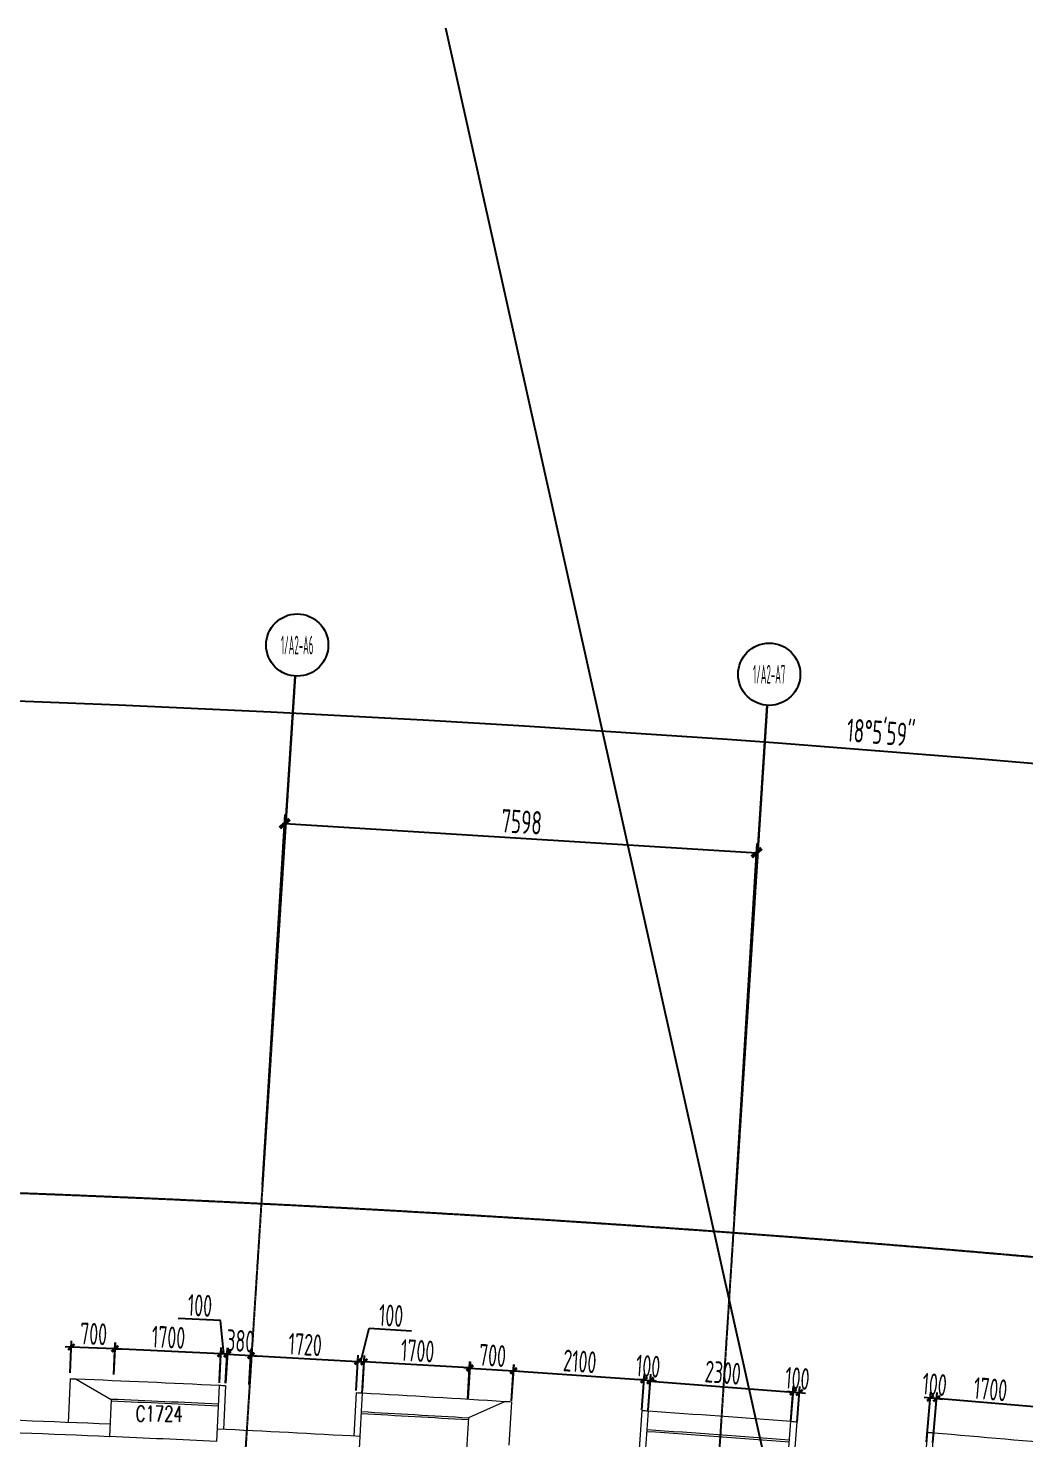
# Model space of a CAD drawing. Header units: millimetres. Extents: x 11515858 to 24947533, y -12764720 to -6305528.
# Drawn here: x 11791050 to 11807060, y -6375054 to -6352383 of the extents above; entities that cross this region are included whole.
import ezdxf
from ezdxf.enums import TextEntityAlignment as Align

# ---------------------------------------------------------------- set-up
doc = ezdxf.new("R2010")
doc.units = ezdxf.units.MM
doc.header["$LTSCALE"] = 10
for name, pattern in [('A2-RG-AXIS$0$CENTER', [2, 1.25, -0.25, 0.25, -0.25]), ('A2-RG-AXIS$0$DOTE', [2.42, 2, -0.2, 0.02, -0.2]), ('A2-RI-F3$0$DOT2', [0.125, 0, -0.125]), ('A2-RI-F3$0$HIDDEN', [0.375, 0.25, -0.125])]:
    doc.linetypes.add(name, pattern=pattern)
for name, color, linetype in [('A2-RB-F3$0$A-DIMS-100', 1, 'Continuous'), ('A2-RG-AXIS$0$A-AXIS', 1, 'Continuous'), ('A2-RG-AXIS$0$A-DIMS-100', 1, 'Continuous'), ('A2-RG-AXIS$0$A-GRID', 1, 'A2-RG-AXIS$0$CENTER'), ('A2-RG-AXIS$0$A-SYMB', 4, 'Continuous'), ('A2-RI-F3$0$A-SYMB-DOOR', 4, 'Continuous')]:
    doc.layers.add(name, color=color, linetype=linetype)
for name, color, linetype, lineweight in [('A2-RI-F3$0$A-FLOR-OTLN', 4, 'A2-RI-F3$0$DOT2', 5), ('A2-RI-F3$0$A-GLAZ', 140, 'Continuous', 5), ('A2-RI-F3$0$A-WALL', 7, 'Continuous', 5)]:
    doc.layers.add(name, color=color, linetype=linetype, lineweight=lineweight)
doc.styles.add('A2-RB-F3$0$XD2008', font='hzs.shx', dxfattribs={"width": 0.7, "bigfont": 'hztxt.shx'})
doc.styles.add('A2-RG-AXIS$0$ECADI', font='hzs.shx', dxfattribs={"width": 0.7, "bigfont": 'hztxt.shx'})
doc.styles.add('A2-RG-AXIS$0$XD2008', font='hzs.shx', dxfattribs={"width": 0.7, "bigfont": 'hztxt.shx'})
doc.styles.add('A2-RI-F3$0$ECADI-TXT', font='simplex.shx', dxfattribs={"bigfont": 'hztxt.shx'})
doc.dimstyles.new('A2-RB-F3$0$XD100$0', dxfattribs={"dimscale": 100, "dimtxt": 3.5, "dimasz": 1, "dimexe": 1, "dimexo": 2, "dimgap": 0.5, "dimtad": 1, "dimdec": 0, "dimdsep": 46, "dimtxsty": 'A2-RB-F3$0$XD2008', "dimblk1": 'A2-RB-F3$0$_ArchTick', "dimblk2": 'A2-RB-F3$0$_ArchTick', "dimsah": 1, "dimcen": 2.5, "dimclrt": 4, "dimaunit": 1, "dimadec": 0, "dimazin": 0, "dimtfac": 1, "dimtdec": 0, "dimtix": 1, "dimtmove": 1, "dimatfit": 3, "dimfxl": 0, "dimtolj": 1, "dimtzin": 0, "dimarcsym": 0})
doc.dimstyles.new('A2-RG-AXIS$0$XD150', dxfattribs={"dimscale": 300, "dimtxt": 2.5, "dimasz": 1.5, "dimexe": 1, "dimexo": 2, "dimgap": 0.5, "dimtad": 1, "dimdec": 0, "dimdsep": 46, "dimtxsty": 'A2-RG-AXIS$0$XD2008', "dimcen": 2.5, "dimclrt": 4, "dimaunit": 1, "dimadec": 3, "dimazin": 0, "dimtfac": 1, "dimtdec": 0, "dimtmove": 2, "dimatfit": 3, "dimfxl": 0, "dimtolj": 1, "dimtzin": 0, "dimarcsym": 0})
doc.dimstyles.new('A2-RG-AXIS$0$XD150$0', dxfattribs={"dimscale": 150, "dimtxt": 2.5, "dimasz": 1, "dimexe": 1, "dimexo": 2, "dimgap": 0.5, "dimtad": 1, "dimdec": 0, "dimdsep": 46, "dimtxsty": 'A2-RG-AXIS$0$XD2008', "dimblk": 'A2-RG-AXIS$0$_ArchTick', "dimcen": 2.5, "dimclrt": 4, "dimaunit": 1, "dimadec": 0, "dimazin": 0, "dimtfac": 1, "dimtdec": 0, "dimtmove": 2, "dimatfit": 3, "dimfxl": 0, "dimtolj": 1, "dimtzin": 0, "dimarcsym": 0})

# ---------------------------------------------------------------- blocks, each defined once
blk = doc.blocks.new('A2-RG-AXIS$0$ECADI-TAG-GRID')
at = {"color": 13}
blk.add_circle((0, 0), 5, dxfattribs=at)
at = {"style": 'A2-RG-AXIS$0$ECADI', "width": 0.7}
blk.add_attdef('GRID', text='', height=5, dxfattribs=at).set_placement((0, 0), align=Align.MIDDLE)
blk = doc.blocks.new('A2-RG-AXIS$0$_ArchTick')
at = {"color": 0, "linetype": 'ByBlock', "const_width": 0.4}
blk.add_lwpolyline([(-0.5, -0.5), (0.5, 0.5)], dxfattribs=at)
blk = doc.blocks.new('*D500')
at = {"layer": 'A2-RG-AXIS$0$A-DIMS-100', "color": 0, "lineweight": -2, "ltscale": 3, "transparency": 16777216}
for p, q in [((11753070, -6371598), (11752455, -6363872)), ((11854556, -6379588), (11856371, -6372053))]:
    blk.add_line(p, q, dxfattribs=at)
blk.add_arc((11778731, -6694179), 331200, 76.44866, 94.54827, dxfattribs=at)
at = {"layer": 'Defpoints', "color": 0, "ltscale": 3, "transparency": 16777216}
for p in [(11822065, -6365826), (11753093, -6371897), (11854485, -6379879), (11778731, -6694179)]:
    blk.add_point(p, dxfattribs=at)
at = {"layer": 'A2-RG-AXIS$0$A-DIMS-100', "color": 0, "lineweight": -2, "ltscale": 3, "transparency": 16777216, "xscale": 150, "yscale": 150, "zscale": 150}
for p, rotation in [((11752467, -6364022), 184.5482656226652), ((11856336, -6372199), 346.4486630674553)]:
    blk.add_blockref('A2-RG-AXIS$0$_ArchTick', p, dxfattribs=dict(at, rotation=rotation))
at = {"layer": 'A2-RG-AXIS$0$A-DIMS-100', "color": 4, "ltscale": 3, "transparency": 16777216, "insert": (11804749, -6363703), "char_height": 375, "attachment_point": 5, "rotation": 355.4985, "style": 'A2-RG-AXIS$0$XD2008'}
blk.add_mtext('\\A1;18°5\'59"', dxfattribs=at)
blk = doc.blocks.new('*D543')
at = {"layer": 'A2-RG-AXIS$0$A-AXIS', "color": 0, "lineweight": -2, "ltscale": 3, "transparency": 16777216}
for p, q in [((11794812, -6370979), (11795179, -6365018)), ((11795170, -6365167), (11802753, -6365634)), ((11802395, -6371445), (11802762, -6365484))]:
    blk.add_line(p, q, dxfattribs=at)
at = {"layer": 'Defpoints', "color": 0, "ltscale": 3, "transparency": 16777216}
for p in [(11802753, -6365634), (11794794, -6371278), (11802377, -6371745)]:
    blk.add_point(p, dxfattribs=at)
at = {"layer": 'A2-RG-AXIS$0$A-AXIS', "color": 0, "lineweight": -2, "ltscale": 3, "transparency": 16777216, "xscale": 150, "yscale": 150, "zscale": 150}
for p, rotation in [((11795170, -6365167), 176.4788938020491), ((11802753, -6365634), 356.4788938020491)]:
    blk.add_blockref('A2-RG-AXIS$0$_ArchTick', p, dxfattribs=dict(at, rotation=rotation))
at = {"layer": 'A2-RG-AXIS$0$A-AXIS', "color": 4, "ltscale": 3, "transparency": 16777216, "insert": (11798977, -6365139), "char_height": 375, "attachment_point": 5, "rotation": 356.4789, "style": 'A2-RG-AXIS$0$XD2008'}
blk.add_mtext('\\A1;7598', dxfattribs=at)
blk = doc.blocks.new('A2-RB-F3$0$_ArchTick')
at = {"color": 0, "linetype": 'ByBlock', "const_width": 0.4}
blk.add_lwpolyline([(-0.5, -0.5), (0.5, 0.5)], dxfattribs=at)
blk = doc.blocks.new('*D868')
at = {"layer": 'A2-RB-F3$0$A-DIMS-100', "color": 0, "lineweight": -2, "transparency": 16777216}
for p, q in [((11794602, -6374182), (11794633, -6373617)), ((11794628, -6373717), (11796345, -6373811)), ((11796319, -6374276), (11796351, -6373712))]:
    blk.add_line(p, q, dxfattribs=at)
at = {"layer": 'Defpoints', "color": 0, "transparency": 16777216}
for p in [(11796345, -6373811), (11794591, -6374381), (11796308, -6374476)]:
    blk.add_point(p, dxfattribs=at)
at = {"layer": 'A2-RB-F3$0$A-DIMS-100', "color": 0, "lineweight": -2, "transparency": 16777216, "xscale": 100, "yscale": 100, "zscale": 100}
for p, rotation in [((11794628, -6373717), 176.843833049433), ((11796345, -6373811), 356.843833049433)]:
    blk.add_blockref('A2-RB-F3$0$_ArchTick', p, dxfattribs=dict(at, rotation=rotation))
at = {"layer": 'A2-RB-F3$0$A-DIMS-100', "color": 4, "transparency": 16777216, "insert": (11795499, -6373539), "char_height": 350, "attachment_point": 5, "rotation": 356.8438, "style": 'A2-RB-F3$0$XD2008'}
blk.add_mtext('\\A1;1720', dxfattribs=at)
blk = doc.blocks.new('*D869')
at = {"layer": 'A2-RB-F3$0$A-DIMS-100', "color": 0, "lineweight": -2, "transparency": 16777216}
for p, q in [((11796395, -6373814), (11796525, -6373278)), ((11796525, -6373278), (11797207, -6373316)), ((11796319, -6374276), (11796351, -6373712)), ((11796345, -6373811), (11796445, -6373817)), ((11796419, -6374282), (11796451, -6373717))]:
    blk.add_line(p, q, dxfattribs=at)
at = {"layer": 'Defpoints', "color": 0, "transparency": 16777216}
for p in [(11796445, -6373817), (11796308, -6374476), (11796408, -6374482)]:
    blk.add_point(p, dxfattribs=at)
at = {"layer": 'A2-RB-F3$0$A-DIMS-100', "color": 0, "lineweight": -2, "transparency": 16777216, "xscale": 100, "yscale": 100, "zscale": 100}
for p, rotation in [((11796345, -6373811), 176.8350104610471), ((11796445, -6373817), 356.8350104610471)]:
    blk.add_blockref('A2-RB-F3$0$_ArchTick', p, dxfattribs=dict(at, rotation=rotation))
at = {"layer": 'A2-RB-F3$0$A-DIMS-100', "color": 4, "transparency": 16777216, "insert": (11796879, -6373073), "char_height": 350, "attachment_point": 5, "rotation": 356.835, "style": 'A2-RB-F3$0$XD2008'}
blk.add_mtext('\\A1;100', dxfattribs=at)
blk = doc.blocks.new('*D870')
at = {"layer": 'A2-RB-F3$0$A-DIMS-100', "color": 0, "lineweight": -2, "transparency": 16777216}
for p, q in [((11796417, -6374328), (11796450, -6373717)), ((11798142, -6373911), (11796445, -6373817)), ((11798114, -6374422), (11798147, -6373811))]:
    blk.add_line(p, q, dxfattribs=at)
at = {"layer": 'Defpoints', "color": 0, "transparency": 16777216}
for p in [(11796445, -6373817), (11796406, -6374528), (11798103, -6374621)]:
    blk.add_point(p, dxfattribs=at)
at = {"layer": 'A2-RB-F3$0$A-DIMS-100', "color": 0, "lineweight": -2, "transparency": 16777216, "xscale": 100, "yscale": 100, "zscale": 100}
for p, rotation in [((11796445, -6373817), 176.8391085028206), ((11798142, -6373911), 356.8391085028206)]:
    blk.add_blockref('A2-RB-F3$0$_ArchTick', p, dxfattribs=dict(at, rotation=rotation))
at = {"layer": 'A2-RB-F3$0$A-DIMS-100', "color": 4, "transparency": 16777216, "insert": (11797306, -6373639), "char_height": 350, "attachment_point": 5, "rotation": 356.8391, "style": 'A2-RB-F3$0$XD2008'}
blk.add_mtext('\\A1;1700', dxfattribs=at)
blk = doc.blocks.new('*D871')
at = {"layer": 'A2-RB-F3$0$A-DIMS-100', "color": 0, "lineweight": -2, "transparency": 16777216}
for p, q in [((11798117, -6374399), (11798153, -6373818)), ((11798816, -6374443), (11798852, -6373862)), ((11798147, -6373918), (11798047, -6373912)), ((11798147, -6373918), (11798846, -6373961)), ((11798846, -6373961), (11798945, -6373968))]:
    blk.add_line(p, q, dxfattribs=at)
at = {"layer": 'Defpoints', "color": 0, "transparency": 16777216}
for p in [(11798846, -6373961), (11798104, -6374599), (11798803, -6374642)]:
    blk.add_point(p, dxfattribs=at)
at = {"layer": 'A2-RB-F3$0$A-DIMS-100', "color": 0, "lineweight": -2, "transparency": 16777216, "xscale": 100, "yscale": 100, "zscale": 100}
for p, rotation in [((11798147, -6373918), 356.4379937519815), ((11798846, -6373961), 176.4379937519815)]:
    blk.add_blockref('A2-RB-F3$0$_ArchTick', p, dxfattribs=dict(at, rotation=rotation))
at = {"layer": 'A2-RB-F3$0$A-DIMS-100', "color": 4, "transparency": 16777216, "insert": (11798510, -6373715), "char_height": 350, "attachment_point": 5, "rotation": 356.438, "style": 'A2-RB-F3$0$XD2008'}
blk.add_mtext('\\A1;700', dxfattribs=at)
blk = doc.blocks.new('*D872')
at = {"layer": 'A2-RB-F3$0$A-DIMS-100', "color": 0, "lineweight": -2, "transparency": 16777216}
for p, q in [((11798815, -6374443), (11798856, -6373862)), ((11798849, -6373962), (11800943, -6374108)), ((11800910, -6374589), (11800950, -6374008))]:
    blk.add_line(p, q, dxfattribs=at)
at = {"layer": 'Defpoints', "color": 0, "transparency": 16777216}
for p in [(11800943, -6374108), (11798801, -6374642), (11800896, -6374788)]:
    blk.add_point(p, dxfattribs=at)
at = {"layer": 'A2-RB-F3$0$A-DIMS-100', "color": 0, "lineweight": -2, "transparency": 16777216, "xscale": 100, "yscale": 100, "zscale": 100}
for p, rotation in [((11798849, -6373962), 176.0159264565972), ((11800943, -6374108), 356.0159264565972)]:
    blk.add_blockref('A2-RB-F3$0$_ArchTick', p, dxfattribs=dict(at, rotation=rotation))
at = {"layer": 'A2-RB-F3$0$A-DIMS-100', "color": 4, "transparency": 16777216, "insert": (11799912, -6373810), "char_height": 350, "attachment_point": 5, "rotation": 356.0159, "style": 'A2-RB-F3$0$XD2008'}
blk.add_mtext('\\A1;2100', dxfattribs=at)
blk = doc.blocks.new('*D873')
at = {"layer": 'A2-RB-F3$0$A-DIMS-100', "color": 0, "lineweight": -2, "transparency": 16777216}
for p, q in [((11800943, -6374108), (11800844, -6374101)), ((11800910, -6374589), (11800950, -6374008)), ((11800943, -6374108), (11801043, -6374115)), ((11801010, -6374596), (11801050, -6374015)), ((11801043, -6374115), (11801143, -6374122))]:
    blk.add_line(p, q, dxfattribs=at)
at = {"layer": 'Defpoints', "color": 0, "transparency": 16777216}
for p in [(11801043, -6374115), (11800896, -6374788), (11800996, -6374795)]:
    blk.add_point(p, dxfattribs=at)
at = {"layer": 'A2-RB-F3$0$A-DIMS-100', "color": 0, "lineweight": -2, "transparency": 16777216, "xscale": 100, "yscale": 100, "zscale": 100}
for p, rotation in [((11800943, -6374108), 356.0121310216506), ((11801043, -6374115), 176.0121310216507)]:
    blk.add_blockref('A2-RB-F3$0$_ArchTick', p, dxfattribs=dict(at, rotation=rotation))
at = {"layer": 'A2-RB-F3$0$A-DIMS-100', "color": 4, "transparency": 16777216, "insert": (11801009, -6373887), "char_height": 350, "attachment_point": 5, "rotation": 356.0121, "style": 'A2-RB-F3$0$XD2008'}
blk.add_mtext('\\A1;100', dxfattribs=at)
blk = doc.blocks.new('*D874')
at = {"layer": 'A2-RB-F3$0$A-DIMS-100', "color": 0, "lineweight": -2, "transparency": 16777216}
for p, q in [((11801011, -6374596), (11801055, -6374027)), ((11801047, -6374127), (11803340, -6374303)), ((11803304, -6374772), (11803348, -6374204))]:
    blk.add_line(p, q, dxfattribs=at)
at = {"layer": 'Defpoints', "color": 0, "transparency": 16777216}
for p in [(11803340, -6374303), (11800996, -6374795), (11803289, -6374971)]:
    blk.add_point(p, dxfattribs=at)
at = {"layer": 'A2-RB-F3$0$A-DIMS-100', "color": 0, "lineweight": -2, "transparency": 16777216, "xscale": 100, "yscale": 100, "zscale": 100}
for p, rotation in [((11801047, -6374127), 175.6025357643408), ((11803340, -6374303), 355.6025357643409)]:
    blk.add_blockref('A2-RB-F3$0$_ArchTick', p, dxfattribs=dict(at, rotation=rotation))
at = {"layer": 'A2-RB-F3$0$A-DIMS-100', "color": 4, "transparency": 16777216, "insert": (11802211, -6373991), "char_height": 350, "attachment_point": 5, "rotation": 355.6025, "style": 'A2-RB-F3$0$XD2008'}
blk.add_mtext('\\A1;2300', dxfattribs=at)
blk = doc.blocks.new('*D875')
at = {"layer": 'A2-RB-F3$0$A-DIMS-100', "color": 0, "lineweight": -2, "transparency": 16777216}
for p, q in [((11803339, -6374303), (11803240, -6374296)), ((11803303, -6374772), (11803347, -6374204)), ((11803339, -6374303), (11803439, -6374311)), ((11803403, -6374780), (11803447, -6374211)), ((11803439, -6374311), (11803539, -6374319))]:
    blk.add_line(p, q, dxfattribs=at)
at = {"layer": 'Defpoints', "color": 0, "transparency": 16777216}
for p in [(11803439, -6374311), (11803288, -6374971), (11803388, -6374979)]:
    blk.add_point(p, dxfattribs=at)
at = {"layer": 'A2-RB-F3$0$A-DIMS-100', "color": 0, "lineweight": -2, "transparency": 16777216, "xscale": 100, "yscale": 100, "zscale": 100}
for p, rotation in [((11803339, -6374303), 355.6006249977742), ((11803439, -6374311), 175.6006249977742)]:
    blk.add_blockref('A2-RB-F3$0$_ArchTick', p, dxfattribs=dict(at, rotation=rotation))
at = {"layer": 'A2-RB-F3$0$A-DIMS-100', "color": 4, "transparency": 16777216, "insert": (11803407, -6374083), "char_height": 350, "attachment_point": 5, "rotation": 355.6006, "style": 'A2-RB-F3$0$XD2008'}
blk.add_mtext('\\A1;100', dxfattribs=at)
blk = doc.blocks.new('*D880')
at = {"layer": 'A2-RB-F3$0$A-DIMS-100', "color": 0, "lineweight": -2, "transparency": 16777216}
for p, q in [((11794225, -6374157), (11794260, -6373593)), ((11794604, -6374181), (11794639, -6373617)), ((11794254, -6373693), (11794154, -6373687)), ((11794254, -6373693), (11794633, -6373717)), ((11794633, -6373717), (11794733, -6373723))]:
    blk.add_line(p, q, dxfattribs=at)
at = {"layer": 'Defpoints', "color": 0, "transparency": 16777216}
for p in [(11794633, -6373717), (11794212, -6374357), (11794591, -6374381)]:
    blk.add_point(p, dxfattribs=at)
at = {"layer": 'A2-RB-F3$0$A-DIMS-100', "color": 0, "lineweight": -2, "transparency": 16777216, "xscale": 100, "yscale": 100, "zscale": 100}
for p, rotation in [((11794254, -6373693), 356.3897993310976), ((11794633, -6373717), 176.3897993310976)]:
    blk.add_blockref('A2-RB-F3$0$_ArchTick', p, dxfattribs=dict(at, rotation=rotation))
at = {"layer": 'A2-RB-F3$0$A-DIMS-100', "color": 4, "transparency": 16777216, "insert": (11794458, -6373480), "char_height": 350, "attachment_point": 5, "rotation": 356.3898, "style": 'A2-RB-F3$0$XD2008'}
blk.add_mtext('\\A1;380', dxfattribs=at)
blk = doc.blocks.new('*D881')
at = {"layer": 'A2-RB-F3$0$A-DIMS-100', "color": 0, "lineweight": -2, "transparency": 16777216}
for p, q in [((11794140, -6373152), (11793457, -6373119)), ((11794194, -6373690), (11794140, -6373152)), ((11794122, -6374152), (11794149, -6373587)), ((11794222, -6374157), (11794249, -6373592)), ((11794244, -6373692), (11794144, -6373687))]:
    blk.add_line(p, q, dxfattribs=at)
at = {"layer": 'Defpoints', "color": 0, "transparency": 16777216}
for p in [(11794144, -6373687), (11794112, -6374352), (11794212, -6374357)]:
    blk.add_point(p, dxfattribs=at)
at = {"layer": 'A2-RB-F3$0$A-DIMS-100', "color": 0, "lineweight": -2, "transparency": 16777216, "xscale": 100, "yscale": 100, "zscale": 100}
for p, rotation in [((11794144, -6373687), 177.2464160296623), ((11794244, -6373692), 357.2464160296623)]:
    blk.add_blockref('A2-RB-F3$0$_ArchTick', p, dxfattribs=dict(at, rotation=rotation))
at = {"layer": 'A2-RB-F3$0$A-DIMS-100', "color": 4, "transparency": 16777216, "insert": (11793809, -6372911), "char_height": 350, "attachment_point": 5, "rotation": 357.2464, "style": 'A2-RB-F3$0$XD2008'}
blk.add_mtext('\\A1;100', dxfattribs=at)
blk = doc.blocks.new('*D882')
at = {"layer": 'A2-RB-F3$0$A-DIMS-100', "color": 0, "lineweight": -2, "transparency": 16777216}
for p, q in [((11792426, -6374021), (11792450, -6373508)), ((11794143, -6373686), (11792445, -6373608)), ((11794124, -6374099), (11794148, -6373586))]:
    blk.add_line(p, q, dxfattribs=at)
at = {"layer": 'Defpoints', "color": 0, "transparency": 16777216}
for p in [(11792445, -6373608), (11792417, -6374220), (11794115, -6374298)]:
    blk.add_point(p, dxfattribs=at)
at = {"layer": 'A2-RB-F3$0$A-DIMS-100', "color": 0, "lineweight": -2, "transparency": 16777216, "xscale": 100, "yscale": 100, "zscale": 100}
for p, rotation in [((11792445, -6373608), 177.3639993697001), ((11794143, -6373686), 357.3639993697)]:
    blk.add_blockref('A2-RB-F3$0$_ArchTick', p, dxfattribs=dict(at, rotation=rotation))
at = {"layer": 'A2-RB-F3$0$A-DIMS-100', "color": 4, "transparency": 16777216, "insert": (11793304, -6373422), "char_height": 350, "attachment_point": 5, "rotation": 357.364, "style": 'A2-RB-F3$0$XD2008'}
blk.add_mtext('\\A1;1700', dxfattribs=at)
blk = doc.blocks.new('*D883')
at = {"layer": 'A2-RB-F3$0$A-DIMS-100', "color": 0, "lineweight": -2, "transparency": 16777216}
for p, q in [((11791742, -6373579), (11791642, -6373575)), ((11791726, -6373993), (11791746, -6373479)), ((11792441, -6373607), (11791742, -6373579)), ((11792425, -6374020), (11792445, -6373507)), ((11792441, -6373607), (11792541, -6373611))]:
    blk.add_line(p, q, dxfattribs=at)
at = {"layer": 'Defpoints', "color": 0, "transparency": 16777216}
for p in [(11791742, -6373579), (11791718, -6374193), (11792417, -6374220)]:
    blk.add_point(p, dxfattribs=at)
at = {"layer": 'A2-RB-F3$0$A-DIMS-100', "color": 0, "lineweight": -2, "transparency": 16777216, "xscale": 100, "yscale": 100, "zscale": 100}
for p, rotation in [((11791742, -6373579), 357.7380991244689), ((11792441, -6373607), 177.7380991244688)]:
    blk.add_blockref('A2-RB-F3$0$_ArchTick', p, dxfattribs=dict(at, rotation=rotation))
at = {"layer": 'A2-RB-F3$0$A-DIMS-100', "color": 4, "transparency": 16777216, "insert": (11792101, -6373368), "char_height": 350, "attachment_point": 5, "rotation": 357.7381, "style": 'A2-RB-F3$0$XD2008'}
blk.add_mtext('\\A1;700', dxfattribs=at)
blk = doc.blocks.new('*D886')
at = {"layer": 'A2-RB-F3$0$A-DIMS-100', "color": 0, "lineweight": -2, "transparency": 16777216}
for p, q in [((11805584, -6375112), (11805652, -6374309)), ((11807338, -6374553), (11805644, -6374408)), ((11807278, -6375257), (11807346, -6374453))]:
    blk.add_line(p, q, dxfattribs=at)
at = {"layer": 'Defpoints', "color": 0, "transparency": 16777216}
for p in [(11805644, -6374408), (11805567, -6375311), (11807261, -6375456)]:
    blk.add_point(p, dxfattribs=at)
at = {"layer": 'A2-RB-F3$0$A-DIMS-100', "color": 0, "lineweight": -2, "transparency": 16777216, "xscale": 100, "yscale": 100, "zscale": 100}
for p, rotation in [((11805644, -6374408), 175.1242101270753), ((11807338, -6374553), 355.1242101270753)]:
    blk.add_blockref('A2-RB-F3$0$_ArchTick', p, dxfattribs=dict(at, rotation=rotation))
at = {"layer": 'A2-RB-F3$0$A-DIMS-100', "color": 4, "transparency": 16777216, "insert": (11806510, -6374257), "char_height": 350, "attachment_point": 5, "rotation": 355.1242, "style": 'A2-RB-F3$0$XD2008'}
blk.add_mtext('\\A1;1700', dxfattribs=at)
blk = doc.blocks.new('*D887')
at = {"layer": 'A2-RB-F3$0$A-DIMS-100', "color": 0, "lineweight": -2, "transparency": 16777216}
for p, q in [((11805484, -6375104), (11805551, -6374300)), ((11805583, -6375112), (11805651, -6374309)), ((11805543, -6374400), (11805443, -6374392)), ((11805643, -6374408), (11805543, -6374400)), ((11805643, -6374408), (11805742, -6374417))]:
    blk.add_line(p, q, dxfattribs=at)
at = {"layer": 'Defpoints', "color": 0, "transparency": 16777216}
for p in [(11805543, -6374400), (11805467, -6375303), (11805567, -6375311)]:
    blk.add_point(p, dxfattribs=at)
at = {"layer": 'A2-RB-F3$0$A-DIMS-100', "color": 0, "lineweight": -2, "transparency": 16777216, "xscale": 100, "yscale": 100, "zscale": 100}
for p, rotation in [((11805543, -6374400), 355.1892071334413), ((11805643, -6374408), 175.1892071334413)]:
    blk.add_blockref('A2-RB-F3$0$_ArchTick', p, dxfattribs=dict(at, rotation=rotation))
at = {"layer": 'A2-RB-F3$0$A-DIMS-100', "color": 4, "transparency": 16777216, "insert": (11805612, -6374180), "char_height": 350, "attachment_point": 5, "rotation": 355.1892, "style": 'A2-RB-F3$0$XD2008'}
blk.add_mtext('\\A1;100', dxfattribs=at)
blk = doc.blocks.new('A2-RI-F3$0$Bay 1')
at = {"layer": 'A2-RI-F3$0$A-FLOR-OTLN', "linetype": 'Continuous'}
for radius, end in [(320350, 93.62248), (319450, 93.51966)]:
    blk.add_arc((19611, -318847), radius, 93.21111, end, dxfattribs=at)
at = {"layer": 'A2-RI-F3$0$A-GLAZ'}
for radius in [320050, 320020]:
    blk.add_arc((19611, -318847), radius, 93.21111, 93.51966, dxfattribs=at)
at = {"layer": 'A2-RI-F3$0$A-WALL'}
for p, q in [((1667, 1000), (1717, 101)), ((1767, 1005), (1806, 306)), ((-729, 856), (-685, 158)), ((-629, 862), (-37, 599)), ((-37, 599), (0, 0))]:
    blk.add_line(p, q, dxfattribs=at)
for start, end in [(93.19322, 93.21111), (93.62248, 93.64037)]:
    blk.add_arc((19611, -318847), 320350, start, end, dxfattribs=at)
blk = doc.blocks.new('A2-RI-F3$0$Bay 2')
at = {"layer": 'A2-RI-F3$0$A-FLOR-OTLN', "linetype": 'Continuous'}
for radius in [320350, 319450]:
    blk.add_arc((15603, -319069), radius, 92.38819, 92.79965, dxfattribs=at)
at = {"layer": 'A2-RI-F3$0$A-GLAZ'}
for radius in [320050, 320020]:
    blk.add_arc((15603, -319069), radius, 92.38819, 92.79965, dxfattribs=at)
at = {"layer": 'A2-RI-F3$0$A-WALL'}
for p, q in [((2254, 1003), (2292, 104)), ((2354, 1007), (2383, 308)), ((-110, 195), (-144, 894)), ((0, 0), (-44, 899))]:
    blk.add_line(p, q, dxfattribs=at)
for start, end in [(92.3703, 92.38819), (92.79965, 92.81753)]:
    blk.add_arc((15603, -319069), 320350, start, end, dxfattribs=at)
blk = doc.blocks.new('A2-RI-F3$0$ECADI-TAG-DOOR')
blk = doc.blocks.new('A2-RG-AXIS')
at = {"layer": 'A2-RG-AXIS$0$A-AXIS', "ltscale": 3}
for p, q in [((11794986, -6368283.9), (11795338.9, -6362795.8)), ((11802569.4, -6368750.7), (11802922, -6363265.7))]:
    blk.add_line(p, q, dxfattribs=at)
at = {"layer": 'A2-RG-AXIS$0$A-GRID', "linetype": 'A2-RG-AXIS$0$DOTE'}
for p, q in [((11795338.9, -6362795.8), (11793349.7, -6393734.2)), ((11802922, -6363265.7), (11800933.1, -6394199.2))]:
    blk.add_line(p, q, dxfattribs=at)
blk.add_arc((11778730.7, -6694178.7), 323300, 75.589285, 95.407644, dxfattribs=at)
at = {"layer": 'A2-RG-AXIS$0$A-SYMB'}
ref = blk.add_blockref('A2-RG-AXIS$0$ECADI-TAG-GRID', (11795371, -6362296.9), dxfattribs=dict(at, xscale=100, yscale=100, zscale=100))
ref.add_attrib('GRID', '1/A2-A6', dxfattribs={"layer": '0', "extrusion": (0, 0, -1), "height": 300, "style": 'A2-RG-AXIS$0$ECADI', "text_generation_flag": 2, "width": 0.4}).set_placement((-11795371, -6362296.9), align=Align.MIDDLE)
ref = blk.add_blockref('A2-RG-AXIS$0$ECADI-TAG-GRID', (11802954.1, -6362766.7), dxfattribs=dict(at, xscale=100, yscale=100, zscale=100))
ref.add_attrib('GRID', '1/A2-A7', dxfattribs={"layer": '0', "extrusion": (0, 0, -1), "height": 300, "style": 'A2-RG-AXIS$0$ECADI', "text_generation_flag": 2, "width": 0.4}).set_placement((-11802954.1, -6362766.7), align=Align.MIDDLE)
at = {"layer": 'A2-RG-AXIS$0$A-AXIS', "ltscale": 3}
dim = blk.add_aligned_dim(p1=(11794793.5, -6371278), p2=(11802376.9, -6371744.6), distance=6122.3, dimstyle='A2-RG-AXIS$0$XD150$0', dxfattribs=at)
dim.commit()
dim.dimension.update_dxf_attribs({"geometry": '*D543', "text_midpoint": (11798977.3, -6365138.5)})
at = {"layer": 'A2-RG-AXIS$0$A-DIMS-100', "ltscale": 3}
dim = blk.add_angular_dim_3p(base=(11822064.9, -6365825.9), center=(11778730.7, -6694178.7), p1=(11854485.2, -6379879.3), p2=(11753093.4, -6371896.8), dimstyle='A2-RG-AXIS$0$XD150', override={"dimscale": 150, "dimasz": 1, "dimblk": 'A2-RG-AXIS$0$_ArchTick', "dimadec": 4}, dxfattribs=at)
dim.commit()
dim.dimension.update_dxf_attribs({"geometry": '*D500', "text_midpoint": (11804748.6, -6363703.1)})
blk = doc.blocks.new('A2-RB-F3')
at = {"layer": 'A2-RB-F3$0$A-DIMS-100'}
for base, p1, p2, angle, picture, middle in [((11794144.3, -6373687.1), (11794212.2, -6374356.7), (11794112.3, -6374351.8), 177.24642, '*D881', (11794089.7, -6373149.8)), ((11796445, -6373817), (11796308.4, -6374476), (11796408.3, -6374481.5), 356.83501, '*D869', (11796575.1, -6373281.1))]:
    dim = blk.add_linear_dim(base=base, p1=p1, p2=p2, angle=angle, dimstyle='A2-RB-F3$0$XD100$0', dxfattribs=at)
    dim.commit()
    dim.dimension.update_dxf_attribs({"geometry": picture, "text_midpoint": middle, "dimtype": 129})
for p1, p2, distance, picture, middle in [((11792417.1, -6374220.3), (11791717.8, -6374192.7), -613.9, '*D883', (11792100.6, -6373368.2)), ((11794114.9, -6374298.5), (11792417.1, -6374220.3), -612.8, '*D882', (11793304.5, -6373422.5)), ((11794212.2, -6374356.7), (11794591.1, -6374380.6), 665.1, '*D880', (11794457.7, -6373480.2)), ((11794591, -6374381.3), (11796308.4, -6374476), 665.6, '*D868', (11795498.8, -6373539.4)), ((11798102.7, -6374621.3), (11796405.7, -6374527.6), -711.7, '*D870', (11797305.9, -6373639.2)), ((11798104.3, -6374598.8), (11798803.3, -6374642.3), 682.2, '*D871', (11798510.2, -6373715.1)), ((11798801.3, -6374642.3), (11800895.9, -6374788.2), 682.1, '*D872', (11799911.6, -6373810.3)), ((11800895.9, -6374788.2), (11800995.7, -6374795.1), 682.1, '*D873', (11801008.9, -6373886.7)), ((11800995.7, -6374795.1), (11803289.1, -6374971.5), 670.1, '*D874', (11802211, -6373990.8)), ((11803288.1, -6374971.5), (11803387.8, -6374979.1), 670.2, '*D875', (11803406.6, -6374082.8)), ((11805566.7, -6375311.4), (11805467, -6375303), -906.2, '*D887', (11805611.7, -6374180)), ((11807260.9, -6375455.9), (11805566.7, -6375311.4), -906.2, '*D886', (11806509.9, -6374256.6))]:
    dim = blk.add_aligned_dim(p1=p1, p2=p2, distance=distance, dimstyle='A2-RB-F3$0$XD100$0', dxfattribs=at)
    dim.commit()
    dim.dimension.update_dxf_attribs({"geometry": picture, "text_midpoint": middle})
blk = doc.blocks.new('A2-RI-F3')
at = {"layer": 'A2-RI-F3$0$A-WALL'}
for radius, start, end in [(319650, 87.555123, 88.068429), (319450, 87.555123, 88.068429), (319650, 86.835066, 87.246569)]:
    blk.add_arc((11778730.7, -6694178.7), radius, start, end, dxfattribs=at)
at = {"layer": 'Defpoints', "color": 3}
blk.add_line((11803347.6, -6377452.1), (11797759.5, -6352383.5), dxfattribs=at)
at = {"linetype": 'A2-RI-F3$0$HIDDEN', "ltscale": 3}
blk.add_blockref('A2-RG-AXIS', (0, 0), dxfattribs=at)
at = {"rotation": 354.035306754489}
blk.add_blockref('A2-RI-F3$0$Bay 1', (11792357.9, -6375019.5), dxfattribs=at)
for name, p, xscale, rotation in [('A2-RI-F3$0$Bay 1', (11798085.1, -6375315.6), -0.9999999999999998, 0.04611973677919323), ('A2-RI-F3$0$Bay 2', (11803234.3, -6375669.9), -1, 358.4003164090583), ('A2-RI-F3$0$Bay 1', (11807234.9, -6376003), -1, 358.4003164090583)]:
    blk.add_blockref(name, p, dxfattribs=dict(xscale=xscale, rotation=rotation))
at = {"layer": 'A2-RI-F3$0$A-SYMB-DOOR'}
ref = blk.add_blockref('A2-RI-F3$0$ECADI-TAG-DOOR', (11793758.5, -6375509.3), dxfattribs=dict(at, xscale=99.99999999931771, yscale=99.99999999931771, zscale=99.99999999931771, rotation=359.6189938488809))
ref.add_attrib('门窗主编号1', 'C1724', dxfattribs={"height": 250, "rotation": 359.61899, "style": 'A2-RI-F3$0$ECADI-TXT', "width": 0.7}).set_placement((11793533.3, -6374779.4), align=Align.RIGHT)

msp = doc.modelspace()

# ---------------------------------------------------------------- block references
for name in ['A2-RB-F3', 'A2-RI-F3', 'A2-RG-AXIS']:
    msp.add_blockref(name, (0, 0))

doc.saveas('drawing.dxf')
